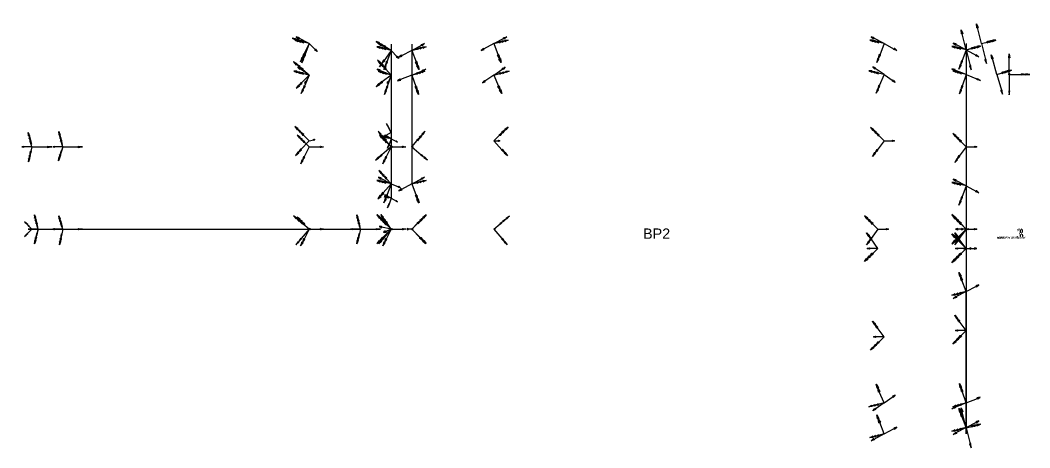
# Model space of a CAD drawing. Header units: millimetres. Extents: x -4561 to 16, y -105 to 107.
# Drawn here: x -475.7 to 16, y -101.7 to 106.4 of the extents above; entities that cross this region are included whole.
import ezdxf

# ---------------------------------------------------------------- set-up
doc = ezdxf.new("R2010")
doc.units = ezdxf.units.MM
for name, color, linetype in [('AutoDetect_10_10', 1, 'Continuous'), ('AutoDetect_11_7', 1, 'Continuous'), ('AutoDetect_12_6', 1, 'Continuous'), ('AutoDetect_18_4', 1, 'Continuous'), ('AutoDetect_19_5', 1, 'Continuous'), ('AutoDetect_25_17', 1, 'Continuous'), ('AutoDetect_26_18', 1, 'Continuous'), ('AutoDetect_29_2', 1, 'Continuous'), ('AutoDetect_30_1', 1, 'Continuous'), ('AutoDetect_30_3', 1, 'Continuous'), ('AutoDetect_33_11', 1, 'Continuous'), ('AutoDetect_34_12', 1, 'Continuous'), ('AutoDetect_36_15', 1, 'Continuous'), ('AutoDetect_37_9', 1, 'Continuous'), ('AutoDetect_5_8', 1, 'Continuous'), ('AutoDetect_6_14', 1, 'Continuous'), ('AutoDetect_7_13', 1, 'Continuous'), ('AutoDetect_8_16', 1, 'Continuous'), ('AutoDetect_9_0', 1, 'Continuous'), ('RIPPE_ID_GUID_499E99F3_AA39_41d1_B66C_D6CF131E3237', 1, 'Continuous')]:
    doc.layers.add(name, color=color, linetype=linetype)
doc.styles.get("Standard").update_dxf_attribs({"font": 'arial.ttf'})

# ---------------------------------------------------------------- blocks, each defined once
blk = doc.blocks.new('Kontrollpunkt')
at = {"color": 0}
for q in [(0, 6), (8, 0), (0, 0, 4)]:
    blk.add_line((0, 0), q, dxfattribs=at)
for points in [[(0.25, 8, -0.25), (-0.25, 8, -0.25), (-0.25, 8, 0.25), (0, 10, 0), (-0.25, 8, -0.25), (0.25, 8, 0.25), (0, 10, 0), (0.25, 8, -0.25), (0.25, 8, 0.25), (-0.25, 8, 0.25)], [(0.25, 6, -0.25), (-0.25, 6, -0.25), (-0.25, 6, 0.25), (0, 8, 0), (-0.25, 6, -0.25), (0.25, 6, 0.25), (0, 8, 0), (0.25, 6, -0.25), (0.25, 6, 0.25), (-0.25, 6, 0.25)], [(0.25, 0.25, 4), (-0.25, 0.25, 4), (-0.25, -0.25, 4), (0, 0, 6), (-0.25, 0.25, 4), (0.25, -0.25, 4), (0, 0, 6), (0.25, 0.25, 4), (0.25, -0.25, 4), (-0.25, -0.25, 4)], [(0.25, 0.25, 6), (-0.25, 0.25, 6), (-0.25, -0.25, 6), (0, 0, 8), (-0.25, 0.25, 6), (0.25, -0.25, 6), (0, 0, 8), (0.25, 0.25, 6), (0.25, -0.25, 6), (-0.25, -0.25, 6)], [(0.25, 0.25, 8), (-0.25, 0.25, 8), (-0.25, -0.25, 8), (0, 0, 10), (-0.25, 0.25, 8), (0.25, -0.25, 8), (0, 0, 10), (0.25, 0.25, 8), (0.25, -0.25, 8), (-0.25, -0.25, 8)], [(8, 0.25, -0.25), (8, 0.25, 0.25), (8, -0.25, 0.25), (10, 0, 0), (8, 0.25, 0.25), (8, -0.25, -0.25), (10, 0, 0), (8, 0.25, -0.25), (8, -0.25, -0.25), (8, -0.25, 0.25)]]:
    blk.add_polyline3d(points, dxfattribs=at)

msp = doc.modelspace()

# ---------------------------------------------------------------- linework, layer by layer
at = {"layer": 'AutoDetect_10_10', "color": 1}
msp.add_line((-15, 94.9, 10.4), (-15, 25.7, 10.4), dxfattribs=at)
at = {"layer": 'AutoDetect_11_7', "color": 1}
msp.add_line((-15, -94.9, 10.4), (-15, -25.7, 10.4), dxfattribs=at)
at = {"layer": 'AutoDetect_12_6', "color": 1}
msp.add_line((-15, -4.7, -10.6), (-15, -4.7, -389.4), dxfattribs=at)
at = {"layer": 'AutoDetect_12_6', "color": 1, "extrusion": (-1, 0, 0)}
for centre, start, end in [((25.7, -10.6, 15), 167.1198, 180), ((25.7, -389.4, 15), 180, 192.8802)]:
    msp.add_arc(centre, 21, start, end, dxfattribs=at)
at = {"layer": 'AutoDetect_18_4', "color": 1}
msp.add_line((-470, 4.7, -75), (-310, 4.7, -75), dxfattribs=at)
at = {"layer": 'AutoDetect_19_5', "color": 1}
msp.add_line((-470, 4.7, -90), (-310, 4.7, -90), dxfattribs=at)
at = {"layer": 'AutoDetect_25_17', "color": 1}
msp.add_line((-285, 94.7, -409.4), (-285, 26.7, -409.4), dxfattribs=at)
at = {"layer": 'AutoDetect_26_18', "color": 1}
msp.add_line((-295, 94.7, -409.4), (-295, 26.7, -409.4), dxfattribs=at)
at = {"layer": 'AutoDetect_29_2', "color": 1}
msp.add_line((-285, 4.7, -12.6), (-285, 4.7, -387.4), dxfattribs=at)
at = {"layer": 'AutoDetect_30_1', "color": 1}
msp.add_line((-295, 4.7, -12.6), (-295, 4.7, -75), dxfattribs=at)
at = {"layer": 'AutoDetect_30_3', "color": 1}
msp.add_line((-295, 4.7, -90), (-295, 4.7, -387.4), dxfattribs=at)
at = {"layer": 'AutoDetect_33_11', "color": 1}
msp.add_line((-285, 94.7, 9.4), (-285, 26.7, 9.4), dxfattribs=at)
at = {"layer": 'AutoDetect_34_12', "color": 1}
msp.add_line((-295, 94.7, 9.4), (-295, 26.7, 9.4), dxfattribs=at)
at = {"layer": 'AutoDetect_36_15', "color": 1}
msp.add_line((-295, 51.7, -75), (-295, 19.7, -75), dxfattribs=at)
at = {"layer": 'AutoDetect_37_9', "color": 1}
msp.add_line((-295, 51.7, -90), (-295, 19.7, -90), dxfattribs=at)
at = {"layer": 'AutoDetect_5_8', "color": 1}
msp.add_line((-15, 95, -417), (-15, -95, -417), dxfattribs=at)
at = {"layer": 'AutoDetect_6_14', "color": 1}
msp.add_line((-15, 95, 17), (-15, -95, 17), dxfattribs=at)
at = {"layer": 'AutoDetect_7_13', "color": 1}
msp.add_line((-15, -94.9, -410.4), (-15, -25.7, -410.4), dxfattribs=at)
at = {"layer": 'AutoDetect_8_16', "color": 1}
msp.add_line((-15, 94.9, -410.4), (-15, 25.7, -410.4), dxfattribs=at)
at = {"layer": 'AutoDetect_9_0', "color": 1}
msp.add_line((-15, 4.7, -10.6), (-15, 4.7, -389.4), dxfattribs=at)
at = {"layer": 'AutoDetect_9_0', "color": 1, "extrusion": (1, 0, 0)}
for centre, start, end in [((25.7, -10.6, -15), 167.1198, 180), ((25.7, -389.4, -15), 180, 192.8802)]:
    msp.add_arc(centre, 21, start, end, dxfattribs=at)

# ---------------------------------------------------------------- block references
at = {"layer": 'AutoDetect_10_10', "color": 1, "extrusion": (-0.696364, 0.173648, -0.696364), "rotation": 279.7183999161086}
for p in [(-78.87, 65.91, 42.44), (-85.54, 33.08, 19.16), (-21.31, 21.93, 7.67)]:
    msp.add_blockref('Kontrollpunkt', p, dxfattribs=at)
at = {"layer": 'AutoDetect_10_10', "color": 1, "extrusion": (-0.743283, 0.185348, -0.642788), "rotation": 283.7118257682571}
msp.add_blockref('Kontrollpunkt', (-64.22, 54.7, 49), dxfattribs=at)
at = {"layer": 'AutoDetect_10_10', "color": 1, "extrusion": (-0.642788, 0.185348, -0.743283), "rotation": 274.4223825593739}
msp.add_blockref('Kontrollpunkt', (-72.62, 7.37, 46.45), dxfattribs=at)
at = {"layer": 'AutoDetect_11_7', "color": 1, "extrusion": (-0.696364, -0.173648, -0.696364)}
for p, rotation in [((21.31, 21.93, 7.67), 80.28160008389143), ((85.54, 33.08, 19.16), 80.28160008389149), ((78.87, 65.91, 42.44), 80.28160008389149)]:
    msp.add_blockref('Kontrollpunkt', p, dxfattribs=dict(at, rotation=rotation))
at = {"layer": 'AutoDetect_11_7', "color": 1, "extrusion": (-0.743283, -0.185348, -0.642788), "rotation": 76.28817423174284}
msp.add_blockref('Kontrollpunkt', (64.22, 54.7, 49), dxfattribs=at)
at = {"layer": 'AutoDetect_11_7', "color": 1, "extrusion": (-0.642788, -0.185348, -0.743283), "rotation": 85.57761744062604}
msp.add_blockref('Kontrollpunkt', (72.62, 7.37, 46.45), dxfattribs=at)
at = {"layer": 'AutoDetect_12_6', "color": 1, "extrusion": (-0.656791, -0.642788, -0.394271), "rotation": 111.2153460504219}
msp.add_blockref('Kontrollpunkt', (-37.19, -13.17, 54.31), dxfattribs=at)
at = {"layer": 'AutoDetect_12_6', "color": 1, "extrusion": (-0.650895, -0.650895, -0.390731), "rotation": 111.3421348077551}
for p in [(-7.28, -4.31, 16.96), (-5.16, 37.95, 62.78)]:
    msp.add_blockref('Kontrollpunkt', p, dxfattribs=at)
at = {"layer": 'AutoDetect_12_6', "color": 1, "extrusion": (-0.704416, -0.704416, -0.087156), "rotation": 94.9810693937002}
msp.add_blockref('Kontrollpunkt', (-7.28, -9.35, 14.8), dxfattribs=at)
at = {"layer": 'AutoDetect_12_6', "color": 1, "extrusion": (-0.696364, -0.696364, 0.173648), "rotation": 80.03961195419221}
for p in [(-7.28, -52.25, 4.93), (-7.28, -376.05, -52.16)]:
    msp.add_blockref('Kontrollpunkt', p, dxfattribs=at)
at = {"layer": 'AutoDetect_12_6', "color": 1, "extrusion": (-0.650895, -0.650895, 0.390731), "rotation": 68.48081528338722}
msp.add_blockref('Kontrollpunkt', (-7.28, -363.89, -139.33), dxfattribs=at)
at = {"layer": 'AutoDetect_12_6', "color": 1, "extrusion": (-0.642788, -0.656791, -0.394271), "rotation": 112.0624396173012}
msp.add_blockref('Kontrollpunkt', (20.54, -12.31, 51.46), dxfattribs=at)
at = {"layer": 'AutoDetect_18_4', "color": 1, "extrusion": (-0.173648, 0.696364, 0.696364), "xscale": 0.5, "yscale": 0.5, "zscale": 0.5, "rotation": 340.2978477668322}
msp.add_blockref('Kontrollpunkt', (445.22, -168.6, 55.29), dxfattribs=at)
at = {"layer": 'AutoDetect_18_4', "color": 1, "extrusion": (-0.185348, 0.743283, 0.642788), "xscale": 0.5000000000000001, "yscale": 0.5000000000000001, "zscale": 0.5000000000000001, "rotation": 338.748914061104}
msp.add_blockref('Kontrollpunkt', (430.67, -156.1, 69.35), dxfattribs=at)
at = {"layer": 'AutoDetect_18_4', "color": 2, "extrusion": (-0.173648, 0.696364, 0.696364), "rotation": 340.2978477668322}
for p, xscale, yscale, zscale in [((451.99, -135.69, 32.14), 0.5, 0.5, 0.5), ((299.65, -109.23, 4.88), 0.5000000000000001, 0.5000000000000001, 0.5000000000000001)]:
    msp.add_blockref('Kontrollpunkt', p, dxfattribs=dict(at, xscale=xscale, yscale=yscale, zscale=zscale))
at = {"layer": 'AutoDetect_18_4', "color": 1, "extrusion": (-0.185348, 0.642788, 0.743283), "xscale": 0.5, "yscale": 0.5, "zscale": 0.5, "rotation": 338.7966587647459}
msp.add_blockref('Kontrollpunkt', (435.89, -120.47, 61.34), dxfattribs=at)
at = {"layer": 'AutoDetect_19_5', "color": 1, "extrusion": (-0.173648, 0.696364, -0.696364), "rotation": 199.7021522331678}
for p in [(445.22, 50.18, 170.19), (451.99, 17.27, 147.04), (299.65, -9.18, 119.78)]:
    msp.add_blockref('Kontrollpunkt', p, dxfattribs=at)
at = {"layer": 'AutoDetect_19_5', "color": 1, "extrusion": (-0.185348, 0.743283, -0.642788), "rotation": 201.2510859388958}
msp.add_blockref('Kontrollpunkt', (430.67, 29.7, 175.41), dxfattribs=at)
at = {"layer": 'AutoDetect_19_5', "color": 1, "extrusion": (-0.185348, 0.642788, -0.743283), "rotation": 201.2033412352541}
msp.add_blockref('Kontrollpunkt', (435.89, 10.09, 183.98), dxfattribs=at)
at = {"layer": 'AutoDetect_25_17', "color": 1, "extrusion": (0.696364, 0.173648, 0.696364), "rotation": 99.71839991610851}
for p in [(157.93, -116.71, -467.63), (151.46, -150.28, -445.02), (94.86, -105.75, -478.92)]:
    msp.add_blockref('Kontrollpunkt', p, dxfattribs=at)
at = {"layer": 'AutoDetect_25_17', "color": 1, "extrusion": (0.642788, 0.185348, 0.743283), "rotation": 94.422382559374}
msp.add_blockref('Kontrollpunkt', (155.54, -59.99, -442.99), dxfattribs=at)
at = {"layer": 'AutoDetect_25_17', "color": 1, "extrusion": (0.743283, 0.185348, 0.642788), "rotation": 103.7118257682571}
msp.add_blockref('Kontrollpunkt', (136.61, -173.98, -431.13), dxfattribs=at)
at = {"layer": 'AutoDetect_26_18', "color": 1, "extrusion": (-0.696364, 0.173648, 0.696364)}
for p, rotation in [((-11.12, -542.17, -41.13), 260.2816000838915), ((-17.6, -508.6, -63.74), 260.2816000838914), ((45.47, -497.64, -75.03), 260.2816000838913)]:
    msp.add_blockref('Kontrollpunkt', p, dxfattribs=dict(at, rotation=rotation))
at = {"layer": 'AutoDetect_26_18', "color": 1, "extrusion": (-0.743283, 0.185348, 0.642788), "rotation": 256.2881742317428}
msp.add_blockref('Kontrollpunkt', (3.72, -535.72, -0.03), dxfattribs=at)
at = {"layer": 'AutoDetect_26_18', "color": 1, "extrusion": (-0.642788, 0.185348, 0.743283), "rotation": 265.577617440626}
msp.add_blockref('Kontrollpunkt', (5.15, -474.22, -70.17), dxfattribs=at)
at = {"layer": 'AutoDetect_29_2', "color": 1, "extrusion": (0.696362, 0.68655, -0.209115), "rotation": 101.6493877530162}
msp.add_blockref('Kontrollpunkt', (205.98, -19.31, -140.04), dxfattribs=at)
at = {"layer": 'AutoDetect_29_2', "color": 1, "extrusion": (0.642788, 0.765603, -0.025996), "rotation": 91.77364373894503}
msp.add_blockref('Kontrollpunkt', (247.01, -35.46, -148.15), dxfattribs=at)
at = {"layer": 'AutoDetect_29_2', "color": 1, "extrusion": (0.696364, 0.696364, 0.173648), "rotation": 80.1426038068829}
for p in [(204.85, -17.38, -204.32), (204.85, -347.1, -262.46)]:
    msp.add_blockref('Kontrollpunkt', p, dxfattribs=at)
at = {"layer": 'AutoDetect_29_2', "color": 1, "extrusion": (0.706903, 0.706903, -0.024003), "rotation": 91.3749942031458}
msp.add_blockref('Kontrollpunkt', (204.85, -17.35, -197.84), dxfattribs=at)
at = {"layer": 'AutoDetect_29_2', "color": 1, "extrusion": (0.765603, 0.642788, -0.025996), "rotation": 91.25032507316209}
msp.add_blockref('Kontrollpunkt', (161.14, -39.39, -183.65), dxfattribs=at)
at = {"layer": 'AutoDetect_30_1', "color": 1, "extrusion": (-0.696365, 0.697413, -0.169385), "rotation": 255.9761105653466}
msp.add_blockref('Kontrollpunkt', (203.36, 56.06, 264.79), dxfattribs=at)
at = {"layer": 'AutoDetect_30_1', "color": 1, "extrusion": (-0.642788, 0.765603, -0.025996), "rotation": 268.226346575334}
msp.add_blockref('Kontrollpunkt', (197.19, -25.77, 224.67), dxfattribs=at)
at = {"layer": 'AutoDetect_30_1', "color": 1, "extrusion": (-0.765603, 0.642788, -0.025996), "rotation": 268.749668082236}
msp.add_blockref('Kontrollpunkt', (211.81, -27.84, 260.4), dxfattribs=at)
at = {"layer": 'AutoDetect_30_1', "color": 1, "extrusion": (-0.51137, 0.710948, 0.482757), "rotation": 294.0925237938698}
msp.add_blockref('Kontrollpunkt', (236.74, -150.68, 117.99), dxfattribs=at)
at = {"layer": 'AutoDetect_30_1', "color": 1, "extrusion": (-0.706903, 0.706903, -0.024003), "rotation": 268.624998274618}
msp.add_blockref('Kontrollpunkt', (205.27, -7.51, 212.16), dxfattribs=at)
at = {"layer": 'AutoDetect_30_3', "color": 1, "extrusion": (-0.578134, 0.578134, -0.575779)}
for p, rotation in [((205.27, 81.01, 271.34), 240.0675826412149), ((176.99, 30.38, 272.4), 240.067582641215), ((233.56, 30.38, 272.4), 240.067582641215), ((205.27, 48.43, 225.09), 240.067582641215)]:
    msp.add_blockref('Kontrollpunkt', p, dxfattribs=dict(at, rotation=rotation))
at = {"layer": 'AutoDetect_30_3', "color": 1, "extrusion": (-0.696364, 0.696364, 0.173648), "rotation": 292.3962762792557}
msp.add_blockref('Kontrollpunkt', (205.27, -418.31, 141.43), dxfattribs=at)
at = {"layer": 'AutoDetect_30_3', "color": 1, "extrusion": (-0.702174, 0.702174, 0.117915), "rotation": 288.9128362598164}
msp.add_blockref('Kontrollpunkt', (205.27, -154.08, 195.11), dxfattribs=at)
at = {"layer": 'AutoDetect_33_11', "color": 1, "extrusion": (0.696364, 0.173648, -0.696364)}
for p, rotation in [((151.46, -136.79, -166.47), 80.28160008389149), ((157.93, -170.37, -189.09), 80.28160008389149), ((94.86, -181.32, -200.37), 80.28160008389143)]:
    msp.add_blockref('Kontrollpunkt', p, dxfattribs=dict(at, rotation=rotation))
at = {"layer": 'AutoDetect_33_11', "color": 1, "extrusion": (0.743283, 0.185348, -0.642788), "rotation": 76.28817423174286}
msp.add_blockref('Kontrollpunkt', (136.61, -132.44, -174.02), dxfattribs=at)
at = {"layer": 'AutoDetect_33_11', "color": 1, "extrusion": (0.642788, 0.185348, -0.743283), "rotation": 85.57761744062604}
msp.add_blockref('Kontrollpunkt', (155.54, -207.6, -145.68), dxfattribs=at)
at = {"layer": 'AutoDetect_34_12', "color": 1, "extrusion": (-0.81995, 0.259893, -0.510036), "rotation": 284.5258813989728}
msp.add_blockref('Kontrollpunkt', (10.66, 192.78, 290.32), dxfattribs=at)
at = {"layer": 'AutoDetect_34_12', "color": 1, "extrusion": (-0.734059, 0.439191, -0.517947), "rotation": 278.8073142964446}
msp.add_blockref('Kontrollpunkt', (72.77, 163.54, 251.95), dxfattribs=at)
at = {"layer": 'AutoDetect_34_12', "color": 1, "extrusion": (-0.755955, 0.642132, -0.127272), "rotation": 296.5074768566953}
msp.add_blockref('Kontrollpunkt', (156.13, 49.38, 303.1), dxfattribs=at)
at = {"layer": 'AutoDetect_34_12', "color": 1, "extrusion": (-0.662211, 0.720041, -0.207408), "rotation": 294.1493145033677}
msp.add_blockref('Kontrollpunkt', (163.18, 23.65, 259.09), dxfattribs=at)
at = {"layer": 'AutoDetect_34_12', "color": 1, "extrusion": (-0.605926, 0.655295, -0.451046), "rotation": 258.0050323617095}
msp.add_blockref('Kontrollpunkt', (198.47, 107.57, 192), dxfattribs=at)
at = {"layer": 'AutoDetect_36_15', "color": 2, "extrusion": (-0.696364, 0.173648, 0.696364), "xscale": 0.5000000000000001, "yscale": 0.5000000000000001, "zscale": 0.5000000000000001}
for p, rotation in [((24.12, -261.36, 161.66), 260.2816000838915), ((52.26, -256.47, 156.62), 260.2816000838913)]:
    msp.add_blockref('Kontrollpunkt', p, dxfattribs=dict(at, rotation=rotation))
at = {"layer": 'AutoDetect_37_9', "color": 2, "extrusion": (-0.696364, 0.173648, -0.696364), "rotation": 279.7183999161086}
for p, xscale, yscale, zscale in [((24.12, 142.94, 276.56), 0.5000000000000001, 0.5000000000000001, 0.5000000000000001), ((52.26, 138.05, 271.52), 0.5, 0.5, 0.5)]:
    msp.add_blockref('Kontrollpunkt', p, dxfattribs=dict(at, xscale=xscale, yscale=yscale, zscale=zscale))
at = {"layer": 'AutoDetect_5_8', "color": 1, "extrusion": (0.696364, 0.173648, -0.696364)}
for p in [(92.9, -293.91, 295.91), (93.99, -259.63, 273.8), (-85.64, -324.91, 263.96)]:
    msp.add_blockref('Kontrollpunkt', p, dxfattribs=at)
at = {"layer": 'AutoDetect_5_8', "color": 1, "extrusion": (0.642788, 0.185348, -0.743283), "rotation": 359.9522552963684}
msp.add_blockref('Kontrollpunkt', (76.87, -235.73, 295.05), dxfattribs=at)
at = {"layer": 'AutoDetect_5_8', "color": 1, "extrusion": (0, 0, -1), "rotation": 90}
msp.add_blockref('Kontrollpunkt', (-6, 80, 417), dxfattribs=at)
at = {"layer": 'AutoDetect_6_14', "color": 1, "extrusion": (0.696364, 0.173648, 0.696364), "rotation": 180}
for p in [(92.9, 6.83, 17.37), (93.99, -27.45, -4.74), (-85.64, 37.84, -14.58)]:
    msp.add_blockref('Kontrollpunkt', p, dxfattribs=at)
at = {"layer": 'AutoDetect_6_14', "color": 1, "extrusion": (0.642788, 0.185348, 0.743283), "rotation": 180.0477447036316}
msp.add_blockref('Kontrollpunkt', (76.87, -31.86, -2.27), dxfattribs=at)
at = {"layer": 'AutoDetect_6_14', "color": 1, "rotation": 270}
msp.add_blockref('Kontrollpunkt', (6, 80, 17), dxfattribs=at)
at = {"layer": 'AutoDetect_7_13', "color": 1, "extrusion": (-0.696364, -0.173648, 0.696364), "rotation": 99.71839991610851}
for p in [(21.31, -309, -270.88), (78.87, -352.98, -236.11), (85.54, -320.16, -259.38)]:
    msp.add_blockref('Kontrollpunkt', p, dxfattribs=at)
at = {"layer": 'AutoDetect_7_13', "color": 1, "extrusion": (-0.743283, -0.185348, 0.642788), "rotation": 103.7118257682571}
msp.add_blockref('Kontrollpunkt', (64.22, -361.11, -208.11), dxfattribs=at)
at = {"layer": 'AutoDetect_7_13', "color": 1, "extrusion": (-0.642788, -0.185348, 0.743283), "rotation": 94.422382559374}
msp.add_blockref('Kontrollpunkt', (72.62, -274.96, -250.86), dxfattribs=at)
at = {"layer": 'AutoDetect_8_16', "color": 1, "extrusion": (-0.696364, 0.173648, 0.696364)}
for p, rotation in [((-78.87, -352.98, -236.11), 260.2816000838915), ((-85.54, -320.16, -259.38), 260.2816000838915), ((-21.31, -309, -270.88), 260.2816000838913)]:
    msp.add_blockref('Kontrollpunkt', p, dxfattribs=dict(at, rotation=rotation))
at = {"layer": 'AutoDetect_8_16', "color": 1, "extrusion": (-0.743283, 0.185348, 0.642788), "rotation": 256.2881742317428}
msp.add_blockref('Kontrollpunkt', (-64.22, -361.11, -208.11), dxfattribs=at)
at = {"layer": 'AutoDetect_8_16', "color": 1, "extrusion": (-0.642788, 0.185348, 0.743283), "rotation": 265.577617440626}
msp.add_blockref('Kontrollpunkt', (-72.62, -274.96, -250.86), dxfattribs=at)
at = {"layer": 'AutoDetect_9_0', "color": 1, "extrusion": (-0.650895, 0.650895, -0.390731), "rotation": 248.6578651922448}
for p in [(5.16, 37.95, 62.78), (7.28, -4.31, 16.96)]:
    msp.add_blockref('Kontrollpunkt', p, dxfattribs=at)
at = {"layer": 'AutoDetect_9_0', "color": 1, "extrusion": (-0.642788, 0.656791, -0.394271), "rotation": 247.9375603826988}
msp.add_blockref('Kontrollpunkt', (-20.54, -12.31, 51.46), dxfattribs=at)
at = {"layer": 'AutoDetect_9_0', "color": 1, "extrusion": (-0.656791, 0.642788, -0.394271), "rotation": 248.7846539495781}
msp.add_blockref('Kontrollpunkt', (37.19, -13.17, 54.31), dxfattribs=at)
at = {"layer": 'AutoDetect_9_0', "color": 1, "extrusion": (-0.650895, 0.650895, 0.390731), "rotation": 291.5191847166128}
msp.add_blockref('Kontrollpunkt', (7.28, -363.89, -139.33), dxfattribs=at)
at = {"layer": 'AutoDetect_9_0', "color": 1, "extrusion": (-0.696364, 0.696364, 0.173648), "rotation": 279.9603880458078}
for p in [(7.28, -52.25, 4.93), (7.28, -376.05, -52.16)]:
    msp.add_blockref('Kontrollpunkt', p, dxfattribs=at)
at = {"layer": 'AutoDetect_9_0', "color": 1, "extrusion": (-0.704416, 0.704416, -0.087156), "rotation": 265.0189306062998}
msp.add_blockref('Kontrollpunkt', (7.28, -9.35, 14.8), dxfattribs=at)
at = {"layer": 'RIPPE_ID_GUID_499E99F3_AA39_41d1_B66C_D6CF131E3237', "color": 2, "extrusion": (-0.467784, 0.883843, 0), "xscale": 0.5, "yscale": 0.5, "zscale": 0.5, "rotation": 270}
for p in [(236.55, -75, 183.69), (236.55, -90, 183.69)]:
    msp.add_blockref('Kontrollpunkt', p, dxfattribs=at)
at = {"layer": 'RIPPE_ID_GUID_499E99F3_AA39_41d1_B66C_D6CF131E3237', "color": 2, "extrusion": (-0.707107, 0.707107, 0), "xscale": 0.5000000000000001, "yscale": 0.5000000000000001, "zscale": 0.5000000000000001, "rotation": 270}
for p in [(329.02, -75, 335.66), (329.02, -90, 335.66)]:
    msp.add_blockref('Kontrollpunkt', p, dxfattribs=at)

# ---------------------------------------------------------------- texts
for tag, s, height, flags in [('ABLPKT2', '2 0.0000 0.0000 0.0000 0.0000 0.0000 0.0000 ', 0.5, 3), ('ABLPKT3', '3 0.0000 0.0000 0.0000 0.0000 0.0000 0.0000 ', 0.5, 3), ('ABLPKT6', '6 0.0000 0.0000 0.0000 0.0000 0.0000 0.0000 ', 0.5, 3), ('ABLPKT1', '1 0.0000 0.0000 0.0000 0.0000 0.0000 0.0000 ', 0.5, 3), ('ABLPKT4', '4 0.0000 0.0000 0.0000 0.0000 0.0000 0.0000 ', 0.5, 3), ('ABLPKT5', '5 0.0000 0.0000 0.0000 0.0000 0.0000 0.0000 ', 0.5, 3), ('VERF', 'AutoCAM', 1, 3), ('GRFPKT1', '1 0.0000 0.0000 0.0000 0.0000 0.0000 0.0000 ', 0.5, 3), ('GRFPKT2', '2 0.0000 0.0000 0.0000 0.0000 0.0000 0.0000 ', 0.5, 3), ('GRFPKT3', '3 0.0000 0.0000 0.0000 0.0000 0.0000 0.0000 ', 0.5, 3), ('GRFPKT4', '4 0.0000 0.0000 0.0000 0.0000 0.0000 0.0000 ', 0.5, 3), ('GRFPKT5', '5 0.0000 0.0000 0.0000 0.0000 0.0000 0.0000 ', 0.5, 3), ('GRFPKT6', '6 0.0000 0.0000 0.0000 0.0000 0.0000 0.0000 ', 0.5, 3), ('GEWICHT', '  10.0000', 1, 3), ('REFO', '2D80', 1, 9), ('MAX_ROT_GESCHW', ' 100.0000', 1, 3), ('MAX_ROT_VERZOE', '  10.0000', 1, 3), ('MAX_ROT_BESCHL', '  10.0000', 1, 3), ('MAX_LIN_VERZOE', '  10.0000', 1, 3), ('MAX_LIN_BESCHL', '  10.0000', 1, 3), ('MAX_LIN_GESCHW', ' 100.0000', 1, 3), ('KURZB', '', 1, 3), ('DATUM', '25.5.2022', 1, 3), ('ELETYP', 'WERKSTUECK', 1, 3), ('NAME', '10108', 1, 3)]:
    msp.add_attdef(tag, (0, 0), s, height=height, dxfattribs=dict(flags=flags))
at = {"layer": 'RIPPE_ID_GUID_499E99F3_AA39_41d1_B66C_D6CF131E3237', "color": 5}
for s, p in [('BP2', (-172.35, 0)), ('BP3', (0, 0, -281.98)), ('BP1', (0, 0))]:
    msp.add_text(s, height=5, dxfattribs=at).set_placement(p)

doc.saveas('drawing.dxf')
